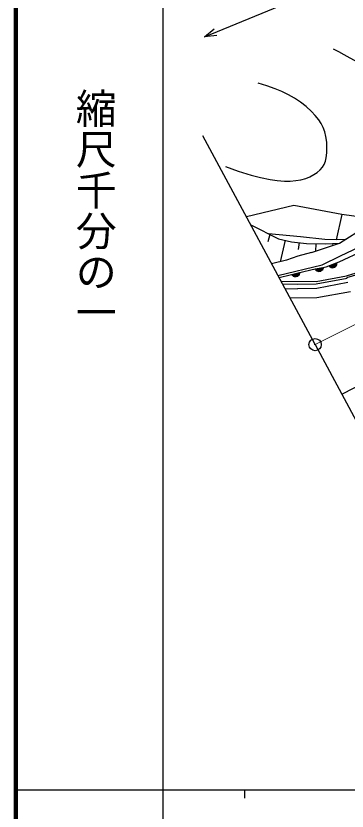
# Model space of a CAD drawing. Units: millimetres, scale not verified. Extents: x 40000 to 680000, y 20000 to 380000.
# Drawn here: x 40000 to 80580, y 202409 to 299829 of the extents above; entities that cross this region are included whole.
import ezdxf
from ezdxf.enums import TextEntityAlignment as Align

# ---------------------------------------------------------------- set-up
doc = ezdxf.new("R2010")
doc.units = ezdxf.units.MM
doc.header["$LTSCALE"] = 1000
doc.linetypes.add('CHAIN', pattern=[18.5, 12, -1.5, 3.5, -1.5])
for name, color, linetype, lineweight in [('M-BGD', 7, 'Continuous', 25), ('M-BMK', 2, 'CHAIN', 13), ('M-TTL', 2, 'Continuous', 140), ('M-TTL-BAND', 7, 'Continuous', 25)]:
    doc.layers.add(name, color=color, linetype=linetype, lineweight=lineweight)
doc.styles.add('@ＭＳ ゴシック', font='')
doc.styles.get('@ＭＳ ゴシック').set_extended_font_data('@MS Gothic')

# ---------------------------------------------------------------- blocks, each defined once
blk = doc.blocks.new('BUHIN1')
at = {"color": 7, "linetype": 'Continuous', "lineweight": 25}
for radius in [746, 22.5]:
    blk.add_circle((0, 0), radius, dxfattribs=at)

msp = doc.modelspace()

# ---------------------------------------------------------------- linework, layer by layer
at = {"layer": 'M-BGD'}
for p, q in [((63089, 297269), (131302, 325534)), ((76657, 259556), (62914, 285144)), ((74063, 276589), (68248, 275195)), ((79936, 275479), (74063, 276589)), ((79936, 275479), (79245, 272409)), ((79643, 271990), (84259, 274925)), ((84259, 274925), (79936, 275479)), ((68767, 274232), (72183, 272529)), ((71109, 273064), (70885, 272155)), ((74860, 272760), (70968, 273134)), ((72183, 272529), (73783, 272157)), ((72983, 272343), (72373, 269719)), ((73783, 272157), (75596, 271949)), ((74690, 272053), (74594, 271219)), ((77850, 272445), (74860, 272760)), ((75596, 271949), (77887, 271893)), ((76215, 270853), (79643, 271990)), ((76741, 271921), (76719, 271020)), ((79245, 272409), (77850, 272445)), ((77887, 271893), (79643, 271990)), ((78765, 271941), (78771, 271822)), ((80345, 272436), (79245, 272409)), ((79766, 270436), (84302, 272585)), ((76215, 270853), (74562, 270408)), ((79617, 269697), (82573, 271097)), ((73175, 269909), (71331, 269472)), ((74562, 270408), (73175, 269909)), ((77515, 269340), (79766, 270436)), ((72101, 268043), (77515, 269340)), ((76305, 268763), (78006, 269082)), ((77634, 268949), (76700, 268774)), ((76736, 268717), (77621, 268883)), ((78006, 269082), (79617, 269697)), ((79278, 269501), (78390, 269162)), ((78436, 269113), (79277, 269433)), ((79264, 269362), (78495, 269068)), ((78560, 269026), (79239, 269285)), ((79206, 269206), (78640, 268990)), ((78772, 268973), (79120, 269106)), ((84757, 269022), (80491, 267726)), ((80502, 267999), (84671, 269273)), ((72242, 267783), (76305, 268763)), ((74750, 268323), (73826, 268101)), ((73865, 268046), (74740, 268257)), ((74718, 268187), (73919, 267994)), ((73977, 267944), (74684, 268115)), ((74641, 268040), (74053, 267898)), ((74181, 267865), (74544, 267952)), ((76774, 267308), (80502, 267999)), ((77595, 268815), (76787, 268663)), ((76843, 268610), (77558, 268744)), ((77510, 268671), (76916, 268560)), ((77043, 268520), (77409, 268589)), ((72489, 267323), (76774, 267308)), ((72651, 267022), (74505, 266950)), ((74505, 266950), (76801, 267008)), ((76801, 267008), (80573, 267708)), ((80676, 267157), (76860, 266449)), ((72960, 266450), (74501, 266390)), ((76860, 266449), (74501, 266390)), ((81016, 266038), (76864, 265282)), ((76864, 265282), (73609, 265245)), ((79924, 253488), (93478, 260514)), ((76657, 259556), (91894, 231205))]:
    msp.add_line(p, q, dxfattribs=at)
for points in [[(64639, 297445), (63089, 297269), (64311, 298238)], [(94154, 281299), (92355, 283630), (90596, 286009), (89537, 287493), (88433, 288938), (87782, 289691), (87078, 290412), (86278, 291138), (85429, 291826), (84389, 292582), (83309, 293293), (81782, 294206), (80218, 295071), (79567, 295420), (78915, 295767)], [(65666, 281359), (67232, 280814), (68825, 280324), (69975, 280032), (71140, 279799), (72012, 279669), (72896, 279599), (73607, 279594), (74316, 279649), (74915, 279753), (75514, 279920), (76022, 280120), (76520, 280381), (76926, 280658), (77290, 280979), (77550, 281281), (77764, 281623), (77924, 282014), (78028, 282430), (78101, 283046), (78115, 283678), (78079, 284366), (77983, 285047), (77847, 285608), (77654, 286148), (77404, 286645), (77100, 287114), (76681, 287639), (76209, 288135), (75562, 288714), (74877, 289246), (74152, 289734), (73390, 290175), (72583, 290569), (71752, 290907), (70733, 291260), (69691, 291588)]]:
    msp.add_lwpolyline(points, dxfattribs=at)
for points in [[(77647, 269015), (77629, 268895), (77590, 268788), (77515, 268662), (77418, 268583), (77309, 268524), (77157, 268496), (77034, 268511), (76915, 268549), (76799, 268640), (76722, 268724), (76664, 268830)], [(79279, 269568), (79282, 269446), (79263, 269335), (79212, 269197), (79130, 269102), (79034, 269025), (78889, 268970), (78766, 268963), (78642, 268980), (78511, 269048), (78421, 269117), (78344, 269212)], [(74759, 268390), (74747, 268269), (74714, 268161), (74645, 268031), (74553, 267947), (74447, 267883), (74296, 267846), (74173, 267855), (74052, 267888), (73932, 267972), (73851, 268052), (73787, 268155)]]:
    msp.add_lwpolyline(points, close=True, dxfattribs=at)
at = {"layer": 'M-BMK'}
msp.add_line((76657, 259556), (130659, 286789), dxfattribs=at)
at = {"layer": 'M-TTL'}
msp.add_line((40000, 380000), (40000, 20000), dxfattribs=at)
at = {"layer": 'M-TTL-BAND'}
for p, q in [((58000, 370000), (58000, 20000)), ((40000, 205000), (579000, 205000)), ((68000, 205000), (68000, 204000))]:
    msp.add_line(p, q, dxfattribs=at)

# ---------------------------------------------------------------- block references
at = {"layer": 'M-BGD', "rotation": 27.68572}
msp.add_blockref('BUHIN1', (76657, 259556), dxfattribs=at)

# ---------------------------------------------------------------- texts
at = {"layer": 'M-TTL-BAND', "style": '@ＭＳ ゴシック'}
msp.add_text('縮尺千分の一', height=3666, rotation=270, dxfattribs=at).set_placement((49777, 261030), align=Align.MIDDLE_RIGHT)

doc.saveas('drawing.dxf')
